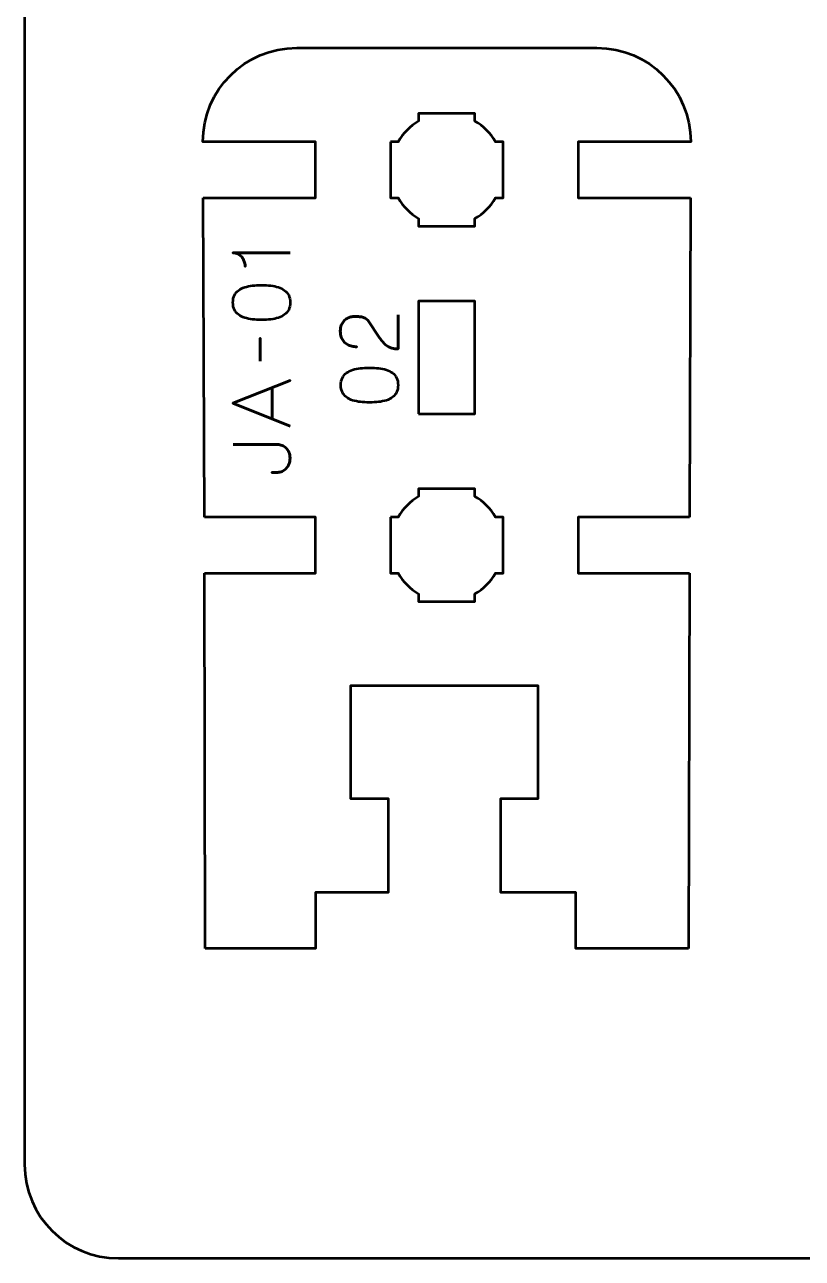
# Model space of a CAD drawing. Header units: centimetres. Extents: x -21 to 0, y -29.7 to 0.
# Drawn here: x -21 to -16.86, y -29.7 to -23.13 of the extents above; entities that cross this region are included whole.
import ezdxf

# ---------------------------------------------------------------- set-up
doc = ezdxf.new("R2010")
doc.units = ezdxf.units.CM
doc.header["$MEASUREMENT"] = 0
doc.layers.add('Layer 1', color=7, linetype='Continuous')

msp = doc.modelspace()

# ---------------------------------------------------------------- linework, layer by layer
at = {"layer": 'Layer 1', "color": 1, "lineweight": 53}
msp.add_open_spline([(-21.00003, -29.19995), (-21.00003, -29.19995), (-21.00003, -3.49992), (-21.00003, -3.49992), (-21.00003, -3.49992), (-21.00003, -3.41709), (-20.93286, -3.34992), (-20.85003, -3.34992), (-20.85003, -3.34992), (-20.7672, -3.34992), (-20.70003, -3.28275), (-20.70003, -3.19992), (-20.70003, -3.19992), (-20.70003, -3.11709), (-20.7672, -3.04992), (-20.85003, -3.04992), (-20.85003, -3.04992), (-20.93286, -3.04992), (-21.00003, -2.98275), (-21.00003, -2.89992), (-21.00003, -2.89992), (-21.00003, -2.81709), (-20.93286, -2.74992), (-20.85003, -2.74992), (-20.85003, -2.74992), (-20.7672, -2.74992), (-20.70003, -2.68275), (-20.70003, -2.59992), (-20.70003, -2.59992), (-20.70003, -2.51709), (-20.7672, -2.44992), (-20.85003, -2.44992), (-20.85003, -2.44992), (-20.93286, -2.44992), (-21.00003, -2.38275), (-21.00003, -2.29992), (-21.00003, -2.29992), (-21.00003, -2.21709), (-20.93286, -2.14992), (-20.85003, -2.14992), (-20.85003, -2.14992), (-20.7672, -2.14992), (-20.70003, -2.08275), (-20.70003, -1.99992), (-20.70003, -1.99992), (-20.70003, -1.91709), (-20.7672, -1.84992), (-20.85003, -1.84992), (-20.85003, -1.84992), (-20.93286, -1.84992), (-21.00003, -1.78275), (-21.00003, -1.69992), (-21.00003, -1.69992), (-21.00003, -1.61709), (-20.93286, -1.54992), (-20.85003, -1.54992), (-20.85003, -1.54992), (-20.7672, -1.54992), (-20.70003, -1.48275), (-20.70003, -1.39992), (-20.70003, -1.39992), (-20.70003, -1.31709), (-20.7672, -1.24992), (-20.85003, -1.24992), (-20.85003, -1.24992), (-20.93286, -1.24992), (-21.00003, -1.18275), (-21.00003, -1.09992), (-21.00003, -1.09992), (-21.00003, -1.09992), (-21.00003, -0.49992), (-21.00003, -0.49992), (-21.00003, -0.49992), (-21.00003, -0.22295), (-20.77694, 0.00004), (-20.49994, 0.00004), (-20.49994, 0.00004), (-20.49994, 0.00004), (-0.50008, 0.00004), (-0.50008, 0.00004), (-0.50008, 0.00004), (-0.22294, 0.00004), (0.00002, -0.22295), (0.00002, -0.49992), (0.00002, -0.49992), (0.00002, -0.49992), (0.00002, -29.19995), (0.00002, -29.19995), (0.00002, -29.19995), (0.00002, -29.47695), (-0.22294, -29.70004), (-0.50008, -29.70004), (-0.50008, -29.70004), (-0.50008, -29.70004), (-20.49994, -29.70004), (-20.49994, -29.70004), (-20.49994, -29.70004), (-20.77694, -29.70004), (-21.00003, -29.47695), (-21.00003, -29.19995)], degree=3, knots=[0, 0, 0, 0, 0.04, 0.04, 0.04, 0.04, 0.08, 0.08, 0.08, 0.08, 0.12, 0.12, 0.12, 0.12, 0.16, 0.16, 0.16, 0.16, 0.2, 0.2, 0.2, 0.2, 0.24, 0.24, 0.24, 0.24, 0.28, 0.28, 0.28, 0.28, 0.32, 0.32, 0.32, 0.32, 0.36, 0.36, 0.36, 0.36, 0.4, 0.4, 0.4, 0.4, 0.44, 0.44, 0.44, 0.44, 0.48, 0.48, 0.48, 0.48, 0.52, 0.52, 0.52, 0.52, 0.56, 0.56, 0.56, 0.56, 0.6, 0.6, 0.6, 0.6, 0.64, 0.64, 0.64, 0.64, 0.68, 0.68, 0.68, 0.68, 0.72, 0.72, 0.72, 0.72, 0.76, 0.76, 0.76, 0.76, 0.8, 0.8, 0.8, 0.8, 0.84, 0.84, 0.84, 0.84, 0.88, 0.88, 0.88, 0.88, 0.92, 0.92, 0.92, 0.92, 0.96, 0.96, 0.96, 0.96, 1, 1, 1, 1], dxfattribs=at)
at = {"layer": 'Layer 1', "lineweight": 53}
for points, knots in [([(-20.04883, -24.05), (-20.04883, -24.05), (-19.45, -24.05), (-19.45, -24.05), (-19.45, -24.05), (-19.45, -24.05), (-19.45, -23.75), (-19.45, -23.75), (-19.45, -23.75), (-19.45, -23.75), (-20.05, -23.75), (-20.05, -23.75), (-20.05, -23.75), (-20.05, -23.47391), (-19.82609, -23.25), (-19.55, -23.25), (-19.55, -23.25), (-19.55, -23.25), (-17.95, -23.25), (-17.95, -23.25), (-17.95, -23.25), (-17.67391, -23.25), (-17.45, -23.47391), (-17.45, -23.75), (-17.45, -23.75), (-17.45, -23.75), (-18.05, -23.75), (-18.05, -23.75), (-18.05, -23.75), (-18.05, -23.75), (-18.05, -24.05), (-18.05, -24.05), (-18.05, -24.05), (-18.05, -24.05), (-17.45094, -24.05), (-17.45094, -24.05)], [0, 0, 0, 0, 0.1111111, 0.1111111, 0.1111111, 0.1111111, 0.2222222, 0.2222222, 0.2222222, 0.2222222, 0.3333333, 0.3333333, 0.3333333, 0.3333333, 0.4444444, 0.4444444, 0.4444444, 0.4444444, 0.5555556, 0.5555556, 0.5555556, 0.5555556, 0.6666667, 0.6666667, 0.6666667, 0.6666667, 0.7777778, 0.7777778, 0.7777778, 0.7777778, 0.8888889, 0.8888889, 0.8888889, 0.8888889, 1, 1, 1, 1]), ([(-19.05, -23.75), (-19.05, -23.75), (-19.00985, -23.75), (-19.00985, -23.75), (-19.00985, -23.75), (-18.9835, -23.70447), (-18.94553, -23.6665), (-18.9, -23.64015), (-18.9, -23.64015), (-18.9, -23.64015), (-18.9, -23.6), (-18.9, -23.6), (-18.9, -23.6), (-18.9, -23.6), (-18.75, -23.6), (-18.75, -23.6), (-18.75, -23.6), (-18.75, -23.6), (-18.6, -23.6), (-18.6, -23.6), (-18.6, -23.6), (-18.6, -23.6), (-18.6, -23.64015), (-18.6, -23.64015), (-18.6, -23.64015), (-18.55447, -23.6665), (-18.5165, -23.70447), (-18.49015, -23.75), (-18.49015, -23.75), (-18.49015, -23.75), (-18.45, -23.75), (-18.45, -23.75), (-18.45, -23.75), (-18.45, -23.75), (-18.45, -23.9), (-18.45, -23.9), (-18.45, -23.9), (-18.45, -23.9), (-18.45, -24.05), (-18.45, -24.05), (-18.45, -24.05), (-18.45, -24.05), (-18.49015, -24.05), (-18.49015, -24.05), (-18.49015, -24.05), (-18.5165, -24.09553), (-18.55447, -24.1335), (-18.6, -24.15985), (-18.6, -24.15985), (-18.6, -24.15985), (-18.6, -24.2), (-18.6, -24.2), (-18.6, -24.2), (-18.6, -24.2), (-18.75, -24.2), (-18.75, -24.2), (-18.75, -24.2), (-18.75, -24.2), (-18.9, -24.2), (-18.9, -24.2), (-18.9, -24.2), (-18.9, -24.2), (-18.9, -24.15985), (-18.9, -24.15985), (-18.9, -24.15985), (-18.94553, -24.1335), (-18.9835, -24.09553), (-19.00985, -24.05), (-19.00985, -24.05), (-19.00985, -24.05), (-19.05, -24.05), (-19.05, -24.05), (-19.05, -24.05), (-19.05, -24.05), (-19.05, -23.9), (-19.05, -23.9), (-19.05, -23.9), (-19.05, -23.9), (-19.05, -23.75), (-19.05, -23.75)], [0, 0, 0, 0, 0.05, 0.05, 0.05, 0.05, 0.1, 0.1, 0.1, 0.1, 0.15, 0.15, 0.15, 0.15, 0.2, 0.2, 0.2, 0.2, 0.25, 0.25, 0.25, 0.25, 0.3, 0.3, 0.3, 0.3, 0.35, 0.35, 0.35, 0.35, 0.4, 0.4, 0.4, 0.4, 0.45, 0.45, 0.45, 0.45, 0.5, 0.5, 0.5, 0.5, 0.55, 0.55, 0.55, 0.55, 0.6, 0.6, 0.6, 0.6, 0.65, 0.65, 0.65, 0.65, 0.7, 0.7, 0.7, 0.7, 0.75, 0.75, 0.75, 0.75, 0.8, 0.8, 0.8, 0.8, 0.85, 0.85, 0.85, 0.85, 0.9, 0.9, 0.9, 0.9, 0.95, 0.95, 0.95, 0.95, 1, 1, 1, 1]), ([(-18.9, -25.2), (-18.9, -25.2), (-18.9, -24.6), (-18.9, -24.6), (-18.9, -24.6), (-18.9, -24.6), (-18.6, -24.6), (-18.6, -24.6), (-18.6, -24.6), (-18.6, -24.6), (-18.6, -25.2), (-18.6, -25.2), (-18.6, -25.2), (-18.6, -25.2), (-18.9, -25.2), (-18.9, -25.2)], [0, 0, 0, 0, 0.25, 0.25, 0.25, 0.25, 0.5, 0.5, 0.5, 0.5, 0.75, 0.75, 0.75, 0.75, 1, 1, 1, 1]), ([(-19.05, -25.75), (-19.05, -25.75), (-19.00985, -25.75), (-19.00985, -25.75), (-19.00985, -25.75), (-18.9835, -25.70447), (-18.94553, -25.6665), (-18.9, -25.64015), (-18.9, -25.64015), (-18.9, -25.64015), (-18.9, -25.6), (-18.9, -25.6), (-18.9, -25.6), (-18.9, -25.6), (-18.75, -25.6), (-18.75, -25.6), (-18.75, -25.6), (-18.75, -25.6), (-18.6, -25.6), (-18.6, -25.6), (-18.6, -25.6), (-18.6, -25.6), (-18.6, -25.64015), (-18.6, -25.64015), (-18.6, -25.64015), (-18.55447, -25.6665), (-18.5165, -25.70447), (-18.49015, -25.75), (-18.49015, -25.75), (-18.49015, -25.75), (-18.45, -25.75), (-18.45, -25.75), (-18.45, -25.75), (-18.45, -25.75), (-18.45, -25.9), (-18.45, -25.9), (-18.45, -25.9), (-18.45, -25.9), (-18.45, -26.05), (-18.45, -26.05), (-18.45, -26.05), (-18.45, -26.05), (-18.49015, -26.05), (-18.49015, -26.05), (-18.49015, -26.05), (-18.5165, -26.09553), (-18.55447, -26.1335), (-18.6, -26.15985), (-18.6, -26.15985), (-18.6, -26.15985), (-18.6, -26.2), (-18.6, -26.2), (-18.6, -26.2), (-18.6, -26.2), (-18.75, -26.2), (-18.75, -26.2), (-18.75, -26.2), (-18.75, -26.2), (-18.9, -26.2), (-18.9, -26.2), (-18.9, -26.2), (-18.9, -26.2), (-18.9, -26.15985), (-18.9, -26.15985), (-18.9, -26.15985), (-18.94553, -26.1335), (-18.9835, -26.09553), (-19.00985, -26.05), (-19.00985, -26.05), (-19.00985, -26.05), (-19.05, -26.05), (-19.05, -26.05), (-19.05, -26.05), (-19.05, -26.05), (-19.05, -25.9), (-19.05, -25.9), (-19.05, -25.9), (-19.05, -25.9), (-19.05, -25.75), (-19.05, -25.75)], [0, 0, 0, 0, 0.05, 0.05, 0.05, 0.05, 0.1, 0.1, 0.1, 0.1, 0.15, 0.15, 0.15, 0.15, 0.2, 0.2, 0.2, 0.2, 0.25, 0.25, 0.25, 0.25, 0.3, 0.3, 0.3, 0.3, 0.35, 0.35, 0.35, 0.35, 0.4, 0.4, 0.4, 0.4, 0.45, 0.45, 0.45, 0.45, 0.5, 0.5, 0.5, 0.5, 0.55, 0.55, 0.55, 0.55, 0.6, 0.6, 0.6, 0.6, 0.65, 0.65, 0.65, 0.65, 0.7, 0.7, 0.7, 0.7, 0.75, 0.75, 0.75, 0.75, 0.8, 0.8, 0.8, 0.8, 0.85, 0.85, 0.85, 0.85, 0.9, 0.9, 0.9, 0.9, 0.95, 0.95, 0.95, 0.95, 1, 1, 1, 1]), ([(-20.04101, -26.05), (-20.04101, -26.05), (-19.45, -26.05), (-19.45, -26.05), (-19.45, -26.05), (-19.45, -26.05), (-19.45, -25.75), (-19.45, -25.75), (-19.45, -25.75), (-19.45, -25.75), (-20.04219, -25.75), (-20.04219, -25.75)], [0, 0, 0, 0, 0.3333333, 0.3333333, 0.3333333, 0.3333333, 0.6666667, 0.6666667, 0.6666667, 0.6666667, 1, 1, 1, 1]), ([(-17.45625, -25.75), (-17.45625, -25.75), (-18.05, -25.75), (-18.05, -25.75), (-18.05, -25.75), (-18.05, -25.75), (-18.05, -26.05), (-18.05, -26.05), (-18.05, -26.05), (-18.05, -26.05), (-17.45719, -26.05), (-17.45719, -26.05)], [0, 0, 0, 0, 0.3333333, 0.3333333, 0.3333333, 0.3333333, 0.6666667, 0.6666667, 0.6666667, 0.6666667, 1, 1, 1, 1]), ([(-17.4625, -28.05), (-17.4625, -28.05), (-18.0625, -28.05), (-18.0625, -28.05), (-18.0625, -28.05), (-18.0625, -28.05), (-18.0625, -27.75), (-18.0625, -27.75), (-18.0625, -27.75), (-18.0625, -27.75), (-18.4625, -27.75), (-18.4625, -27.75), (-18.4625, -27.75), (-18.4625, -27.75), (-18.4625, -27.25), (-18.4625, -27.25), (-18.4625, -27.25), (-18.4625, -27.25), (-18.2625, -27.24999), (-18.2625, -27.24999), (-18.2625, -27.24999), (-18.2625, -27.24999), (-18.2625, -26.65), (-18.2625, -26.65), (-18.2625, -26.65), (-18.64583, -26.65), (-18.87917, -26.65), (-19.2625, -26.65), (-19.2625, -26.65), (-19.2625, -26.65), (-19.2625, -27.24999), (-19.2625, -27.24999), (-19.2625, -27.24999), (-19.2625, -27.24999), (-19.0625, -27.25), (-19.0625, -27.25), (-19.0625, -27.25), (-19.0625, -27.25), (-19.0625, -27.75001), (-19.0625, -27.75001), (-19.0625, -27.75001), (-19.0625, -27.75001), (-19.45, -27.75), (-19.45, -27.75), (-19.45, -27.75), (-19.45, -27.75), (-19.45, -28.05), (-19.45, -28.05), (-19.45, -28.05), (-19.45, -28.05), (-20.0375, -28.05), (-20.0375, -28.05)], [0, 0, 0, 0, 0.0769231, 0.0769231, 0.0769231, 0.0769231, 0.1538462, 0.1538462, 0.1538462, 0.1538462, 0.2307692, 0.2307692, 0.2307692, 0.2307692, 0.3076923, 0.3076923, 0.3076923, 0.3076923, 0.3846154, 0.3846154, 0.3846154, 0.3846154, 0.4615385, 0.4615385, 0.4615385, 0.4615385, 0.5384615, 0.5384615, 0.5384615, 0.5384615, 0.6153846, 0.6153846, 0.6153846, 0.6153846, 0.6923077, 0.6923077, 0.6923077, 0.6923077, 0.7692308, 0.7692308, 0.7692308, 0.7692308, 0.8461538, 0.8461538, 0.8461538, 0.8461538, 0.9230769, 0.9230769, 0.9230769, 0.9230769, 1, 1, 1, 1])]:
    msp.add_open_spline(points, degree=3, knots=knots, dxfattribs=at)
at = {"layer": 'Layer 1', "color": 3, "lineweight": 53}
for points in [[(-20.04219, -25.75), (-20.04219, -25.75), (-20.04883, -24.05), (-20.04883, -24.05)], [(-17.45094, -24.05), (-17.45094, -24.05), (-17.45625, -25.75), (-17.45625, -25.75)], [(-20.0375, -28.05), (-20.0375, -28.05), (-20.04101, -26.05), (-20.04101, -26.05)], [(-17.45719, -26.05), (-17.45719, -26.05), (-17.4625, -28.05), (-17.4625, -28.05)]]:
    msp.add_open_spline(points, degree=3, dxfattribs=at)
at = {"layer": 'Layer 1', "color": 5, "lineweight": 53}
for points, knots in [([(-19.58505, -24.34231), (-19.58505, -24.34231), (-19.89027, -24.34231), (-19.89027, -24.34231), (-19.89027, -24.34231), (-19.8799, -24.34238), (-19.87101, -24.34422), (-19.8636, -24.34775), (-19.8636, -24.34775), (-19.85612, -24.3512), (-19.84998, -24.35579), (-19.84505, -24.36143), (-19.84505, -24.36143), (-19.84011, -24.36708), (-19.83616, -24.37315), (-19.83319, -24.37964), (-19.83319, -24.37964), (-19.8303, -24.38613), (-19.82811, -24.39241), (-19.82677, -24.39848), (-19.82677, -24.39848), (-19.82536, -24.40461), (-19.82451, -24.40984), (-19.82423, -24.41428), (-19.82423, -24.41428), (-19.82451, -24.40984), (-19.82536, -24.40461), (-19.82677, -24.39848), (-19.82677, -24.39848), (-19.82811, -24.39241), (-19.8303, -24.38613), (-19.83319, -24.37964), (-19.83319, -24.37964), (-19.83616, -24.37315), (-19.84011, -24.36708), (-19.84505, -24.36143), (-19.84505, -24.36143), (-19.84998, -24.35579), (-19.85612, -24.3512), (-19.8636, -24.34775), (-19.8636, -24.34775), (-19.87101, -24.34422), (-19.8799, -24.34238), (-19.89027, -24.34231), (-19.89027, -24.34231), (-19.89027, -24.34231), (-19.58505, -24.34231), (-19.58505, -24.34231)], [0, 0, 0, 0, 0.0833333, 0.0833333, 0.0833333, 0.0833333, 0.1666667, 0.1666667, 0.1666667, 0.1666667, 0.25, 0.25, 0.25, 0.25, 0.3333333, 0.3333333, 0.3333333, 0.3333333, 0.4166667, 0.4166667, 0.4166667, 0.4166667, 0.5, 0.5, 0.5, 0.5, 0.5833333, 0.5833333, 0.5833333, 0.5833333, 0.6666667, 0.6666667, 0.6666667, 0.6666667, 0.75, 0.75, 0.75, 0.75, 0.8333333, 0.8333333, 0.8333333, 0.8333333, 0.9166667, 0.9166667, 0.9166667, 0.9166667, 1, 1, 1, 1]), ([(-19.58505, -24.60689), (-19.58512, -24.59208), (-19.58773, -24.57931), (-19.59281, -24.56865), (-19.59281, -24.56865), (-19.59789, -24.55807), (-19.60516, -24.54925), (-19.6144, -24.5422), (-19.6144, -24.5422), (-19.62371, -24.53521), (-19.63472, -24.52971), (-19.64742, -24.52562), (-19.64742, -24.52562), (-19.66012, -24.52159), (-19.67402, -24.5187), (-19.68926, -24.51708), (-19.68926, -24.51708), (-19.7045, -24.51538), (-19.72052, -24.51454), (-19.73745, -24.51461), (-19.73745, -24.51461), (-19.75431, -24.51454), (-19.77033, -24.51538), (-19.7855, -24.51708), (-19.7855, -24.51708), (-19.80067, -24.5187), (-19.81464, -24.52159), (-19.82734, -24.52562), (-19.82734, -24.52562), (-19.83997, -24.52971), (-19.85097, -24.53521), (-19.86036, -24.5422), (-19.86036, -24.5422), (-19.86967, -24.54925), (-19.87694, -24.55807), (-19.88202, -24.56865), (-19.88202, -24.56865), (-19.88717, -24.57931), (-19.88978, -24.59208), (-19.88985, -24.60689), (-19.88985, -24.60689), (-19.88978, -24.62171), (-19.88717, -24.63448), (-19.88202, -24.64514), (-19.88202, -24.64514), (-19.87694, -24.65572), (-19.86967, -24.66454), (-19.86036, -24.67159), (-19.86036, -24.67159), (-19.85097, -24.67858), (-19.83997, -24.68408), (-19.82734, -24.68817), (-19.82734, -24.68817), (-19.81464, -24.6922), (-19.80067, -24.69509), (-19.7855, -24.69671), (-19.7855, -24.69671), (-19.77033, -24.6984), (-19.75431, -24.69925), (-19.73745, -24.69918), (-19.73745, -24.69918), (-19.72052, -24.69925), (-19.7045, -24.6984), (-19.68926, -24.69671), (-19.68926, -24.69671), (-19.67402, -24.69509), (-19.66012, -24.6922), (-19.64742, -24.68817), (-19.64742, -24.68817), (-19.63472, -24.68408), (-19.62371, -24.67858), (-19.6144, -24.67159), (-19.6144, -24.67159), (-19.60516, -24.66454), (-19.59789, -24.65572), (-19.59281, -24.64514), (-19.59281, -24.64514), (-19.58773, -24.63448), (-19.58512, -24.62171), (-19.58505, -24.60689)], [0, 0, 0, 0, 0.05, 0.05, 0.05, 0.05, 0.1, 0.1, 0.1, 0.1, 0.15, 0.15, 0.15, 0.15, 0.2, 0.2, 0.2, 0.2, 0.25, 0.25, 0.25, 0.25, 0.3, 0.3, 0.3, 0.3, 0.35, 0.35, 0.35, 0.35, 0.4, 0.4, 0.4, 0.4, 0.45, 0.45, 0.45, 0.45, 0.5, 0.5, 0.5, 0.5, 0.55, 0.55, 0.55, 0.55, 0.6, 0.6, 0.6, 0.6, 0.65, 0.65, 0.65, 0.65, 0.7, 0.7, 0.7, 0.7, 0.75, 0.75, 0.75, 0.75, 0.8, 0.8, 0.8, 0.8, 0.85, 0.85, 0.85, 0.85, 0.9, 0.9, 0.9, 0.9, 0.95, 0.95, 0.95, 0.95, 1, 1, 1, 1]), ([(-19.58505, -24.60689), (-19.58512, -24.59208), (-19.58773, -24.57931), (-19.59281, -24.56865), (-19.59281, -24.56865), (-19.59789, -24.55807), (-19.60516, -24.54925), (-19.6144, -24.5422), (-19.6144, -24.5422), (-19.62371, -24.53521), (-19.63472, -24.52971), (-19.64742, -24.52562), (-19.64742, -24.52562), (-19.66012, -24.52159), (-19.67402, -24.5187), (-19.68926, -24.51708), (-19.68926, -24.51708), (-19.7045, -24.51538), (-19.72052, -24.51454), (-19.73745, -24.51461), (-19.73745, -24.51461), (-19.75431, -24.51454), (-19.77033, -24.51538), (-19.7855, -24.51708), (-19.7855, -24.51708), (-19.80067, -24.5187), (-19.81464, -24.52159), (-19.82734, -24.52562), (-19.82734, -24.52562), (-19.83997, -24.52971), (-19.85097, -24.53521), (-19.86036, -24.5422), (-19.86036, -24.5422), (-19.86967, -24.54925), (-19.87694, -24.55807), (-19.88202, -24.56865), (-19.88202, -24.56865), (-19.88717, -24.57931), (-19.88978, -24.59208), (-19.88985, -24.60689), (-19.88985, -24.60689), (-19.88978, -24.62171), (-19.88717, -24.63448), (-19.88202, -24.64514), (-19.88202, -24.64514), (-19.87694, -24.65572), (-19.86967, -24.66454), (-19.86036, -24.67159), (-19.86036, -24.67159), (-19.85097, -24.67858), (-19.83997, -24.68408), (-19.82734, -24.68817), (-19.82734, -24.68817), (-19.81464, -24.6922), (-19.80067, -24.69509), (-19.7855, -24.69671), (-19.7855, -24.69671), (-19.77033, -24.6984), (-19.75431, -24.69925), (-19.73745, -24.69918), (-19.73745, -24.69918), (-19.72052, -24.69925), (-19.7045, -24.6984), (-19.68926, -24.69671), (-19.68926, -24.69671), (-19.67402, -24.69509), (-19.66012, -24.6922), (-19.64742, -24.68817), (-19.64742, -24.68817), (-19.63472, -24.68408), (-19.62371, -24.67858), (-19.6144, -24.67159), (-19.6144, -24.67159), (-19.60516, -24.66454), (-19.59789, -24.65572), (-19.59281, -24.64514), (-19.59281, -24.64514), (-19.58773, -24.63448), (-19.58512, -24.62171), (-19.58505, -24.60689)], [0, 0, 0, 0, 0.05, 0.05, 0.05, 0.05, 0.1, 0.1, 0.1, 0.1, 0.15, 0.15, 0.15, 0.15, 0.2, 0.2, 0.2, 0.2, 0.25, 0.25, 0.25, 0.25, 0.3, 0.3, 0.3, 0.3, 0.35, 0.35, 0.35, 0.35, 0.4, 0.4, 0.4, 0.4, 0.45, 0.45, 0.45, 0.45, 0.5, 0.5, 0.5, 0.5, 0.55, 0.55, 0.55, 0.55, 0.6, 0.6, 0.6, 0.6, 0.65, 0.65, 0.65, 0.65, 0.7, 0.7, 0.7, 0.7, 0.75, 0.75, 0.75, 0.75, 0.8, 0.8, 0.8, 0.8, 0.85, 0.85, 0.85, 0.85, 0.9, 0.9, 0.9, 0.9, 0.95, 0.95, 0.95, 0.95, 1, 1, 1, 1]), ([(-19.00974, -24.67272), (-19.00974, -24.67272), (-19.00974, -24.85433), (-19.00974, -24.85433), (-19.00974, -24.85433), (-19.02202, -24.85398), (-19.03288, -24.85243), (-19.0422, -24.84981), (-19.0422, -24.84981), (-19.05151, -24.84713), (-19.05969, -24.84354), (-19.06675, -24.83909), (-19.06675, -24.83909), (-19.0738, -24.83457), (-19.08008, -24.82942), (-19.08559, -24.82357), (-19.08559, -24.82357), (-19.09116, -24.81771), (-19.09624, -24.81143), (-19.10104, -24.80466), (-19.10104, -24.80466), (-19.10577, -24.79789), (-19.11049, -24.7909), (-19.11515, -24.78363), (-19.11515, -24.78363), (-19.11515, -24.78363), (-19.16341, -24.71124), (-19.16341, -24.71124), (-19.16341, -24.71124), (-19.16863, -24.70384), (-19.17427, -24.69805), (-19.18048, -24.69396), (-19.18048, -24.69396), (-19.18662, -24.6898), (-19.19311, -24.6869), (-19.19989, -24.68514), (-19.19989, -24.68514), (-19.20673, -24.68345), (-19.21364, -24.68239), (-19.22077, -24.68204), (-19.22077, -24.68204), (-19.2279, -24.68168), (-19.23502, -24.68154), (-19.24215, -24.68161), (-19.24215, -24.68161), (-19.248, -24.68161), (-19.25428, -24.68239), (-19.26106, -24.68394), (-19.26106, -24.68394), (-19.26776, -24.68556), (-19.27446, -24.6881), (-19.28109, -24.6917), (-19.28109, -24.6917), (-19.28773, -24.6953), (-19.29379, -24.7001), (-19.2993, -24.70609), (-19.2993, -24.70609), (-19.30473, -24.71209), (-19.3091, -24.7195), (-19.31242, -24.72832), (-19.31242, -24.72832), (-19.31574, -24.73714), (-19.31743, -24.74751), (-19.3175, -24.7595), (-19.3175, -24.7595), (-19.31743, -24.77157), (-19.31574, -24.78222), (-19.31249, -24.7914), (-19.31249, -24.7914), (-19.30925, -24.80057), (-19.30473, -24.8084), (-19.29902, -24.81489), (-19.29902, -24.81489), (-19.2933, -24.82138), (-19.28667, -24.8266), (-19.27926, -24.83069), (-19.27926, -24.83069), (-19.27185, -24.83479), (-19.26395, -24.83775), (-19.25562, -24.83965), (-19.25562, -24.83965), (-19.2473, -24.84156), (-19.23883, -24.84248), (-19.23029, -24.84248), (-19.23029, -24.84248), (-19.23883, -24.84248), (-19.2473, -24.84156), (-19.25562, -24.83965), (-19.25562, -24.83965), (-19.26395, -24.83775), (-19.27185, -24.83479), (-19.27926, -24.83069), (-19.27926, -24.83069), (-19.28667, -24.8266), (-19.2933, -24.82138), (-19.29902, -24.81489), (-19.29902, -24.81489), (-19.30473, -24.8084), (-19.30925, -24.80057), (-19.31249, -24.7914), (-19.31249, -24.7914), (-19.31574, -24.78222), (-19.31743, -24.77157), (-19.3175, -24.7595), (-19.3175, -24.7595), (-19.31743, -24.74751), (-19.31574, -24.73714), (-19.31242, -24.72832), (-19.31242, -24.72832), (-19.3091, -24.7195), (-19.30473, -24.71209), (-19.2993, -24.70609), (-19.2993, -24.70609), (-19.29379, -24.7001), (-19.28773, -24.6953), (-19.28109, -24.6917), (-19.28109, -24.6917), (-19.27446, -24.6881), (-19.26776, -24.68556), (-19.26106, -24.68394), (-19.26106, -24.68394), (-19.25428, -24.68239), (-19.248, -24.68161), (-19.24215, -24.68161), (-19.24215, -24.68161), (-19.23502, -24.68154), (-19.2279, -24.68168), (-19.22077, -24.68204), (-19.22077, -24.68204), (-19.21364, -24.68239), (-19.20673, -24.68345), (-19.19989, -24.68514), (-19.19989, -24.68514), (-19.19311, -24.6869), (-19.18662, -24.6898), (-19.18048, -24.69396), (-19.18048, -24.69396), (-19.17427, -24.69805), (-19.16863, -24.70384), (-19.16341, -24.71124), (-19.16341, -24.71124), (-19.16341, -24.71124), (-19.11515, -24.78363), (-19.11515, -24.78363), (-19.11515, -24.78363), (-19.11049, -24.7909), (-19.10577, -24.79789), (-19.10104, -24.80466), (-19.10104, -24.80466), (-19.09624, -24.81143), (-19.09116, -24.81771), (-19.08559, -24.82357), (-19.08559, -24.82357), (-19.08008, -24.82942), (-19.0738, -24.83457), (-19.06675, -24.83909), (-19.06675, -24.83909), (-19.05969, -24.84354), (-19.05151, -24.84713), (-19.0422, -24.84981), (-19.0422, -24.84981), (-19.03288, -24.85243), (-19.02202, -24.85398), (-19.00974, -24.85433), (-19.00974, -24.85433), (-19.00974, -24.85433), (-19.00974, -24.67272), (-19.00974, -24.67272)], [0, 0, 0, 0, 0.0238095, 0.0238095, 0.0238095, 0.0238095, 0.047619, 0.047619, 0.047619, 0.047619, 0.0714286, 0.0714286, 0.0714286, 0.0714286, 0.0952381, 0.0952381, 0.0952381, 0.0952381, 0.1190476, 0.1190476, 0.1190476, 0.1190476, 0.1428571, 0.1428571, 0.1428571, 0.1428571, 0.1666667, 0.1666667, 0.1666667, 0.1666667, 0.1904762, 0.1904762, 0.1904762, 0.1904762, 0.2142857, 0.2142857, 0.2142857, 0.2142857, 0.2380952, 0.2380952, 0.2380952, 0.2380952, 0.2619048, 0.2619048, 0.2619048, 0.2619048, 0.2857143, 0.2857143, 0.2857143, 0.2857143, 0.3095238, 0.3095238, 0.3095238, 0.3095238, 0.3333333, 0.3333333, 0.3333333, 0.3333333, 0.3571429, 0.3571429, 0.3571429, 0.3571429, 0.3809524, 0.3809524, 0.3809524, 0.3809524, 0.4047619, 0.4047619, 0.4047619, 0.4047619, 0.4285714, 0.4285714, 0.4285714, 0.4285714, 0.452381, 0.452381, 0.452381, 0.452381, 0.4761905, 0.4761905, 0.4761905, 0.4761905, 0.5, 0.5, 0.5, 0.5, 0.5238095, 0.5238095, 0.5238095, 0.5238095, 0.547619, 0.547619, 0.547619, 0.547619, 0.5714286, 0.5714286, 0.5714286, 0.5714286, 0.5952381, 0.5952381, 0.5952381, 0.5952381, 0.6190476, 0.6190476, 0.6190476, 0.6190476, 0.6428571, 0.6428571, 0.6428571, 0.6428571, 0.6666667, 0.6666667, 0.6666667, 0.6666667, 0.6904762, 0.6904762, 0.6904762, 0.6904762, 0.7142857, 0.7142857, 0.7142857, 0.7142857, 0.7380952, 0.7380952, 0.7380952, 0.7380952, 0.7619048, 0.7619048, 0.7619048, 0.7619048, 0.7857143, 0.7857143, 0.7857143, 0.7857143, 0.8095238, 0.8095238, 0.8095238, 0.8095238, 0.8333333, 0.8333333, 0.8333333, 0.8333333, 0.8571429, 0.8571429, 0.8571429, 0.8571429, 0.8809524, 0.8809524, 0.8809524, 0.8809524, 0.9047619, 0.9047619, 0.9047619, 0.9047619, 0.9285714, 0.9285714, 0.9285714, 0.9285714, 0.952381, 0.952381, 0.952381, 0.952381, 0.9761905, 0.9761905, 0.9761905, 0.9761905, 1, 1, 1, 1]), ([(-19.74465, -24.91931), (-19.74465, -24.91931), (-19.74465, -24.79612), (-19.74465, -24.79612), (-19.74465, -24.79612), (-19.74465, -24.79612), (-19.74465, -24.91931), (-19.74465, -24.91931)], [0, 0, 0, 0, 0.5, 0.5, 0.5, 0.5, 1, 1, 1, 1]), ([(-19.00974, -25.04694), (-19.00981, -25.03213), (-19.01242, -25.01936), (-19.0175, -25.0087), (-19.0175, -25.0087), (-19.02258, -24.99812), (-19.02985, -24.9893), (-19.03909, -24.98225), (-19.03909, -24.98225), (-19.0484, -24.97526), (-19.05941, -24.96976), (-19.07211, -24.96567), (-19.07211, -24.96567), (-19.08481, -24.96164), (-19.09871, -24.95875), (-19.11395, -24.95713), (-19.11395, -24.95713), (-19.12919, -24.95543), (-19.14521, -24.95459), (-19.16214, -24.95466), (-19.16214, -24.95466), (-19.179, -24.95459), (-19.19502, -24.95543), (-19.21019, -24.95713), (-19.21019, -24.95713), (-19.22536, -24.95875), (-19.23933, -24.96164), (-19.25203, -24.96567), (-19.25203, -24.96567), (-19.26466, -24.96976), (-19.27566, -24.97526), (-19.28505, -24.98225), (-19.28505, -24.98225), (-19.29436, -24.9893), (-19.30163, -24.99812), (-19.30671, -25.0087), (-19.30671, -25.0087), (-19.31186, -25.01936), (-19.31447, -25.03213), (-19.31454, -25.04694), (-19.31454, -25.04694), (-19.31447, -25.06176), (-19.31186, -25.07453), (-19.30671, -25.08519), (-19.30671, -25.08519), (-19.30163, -25.09577), (-19.29436, -25.10459), (-19.28505, -25.11164), (-19.28505, -25.11164), (-19.27566, -25.11863), (-19.26466, -25.12413), (-19.25203, -25.12822), (-19.25203, -25.12822), (-19.23933, -25.13225), (-19.22536, -25.13514), (-19.21019, -25.13676), (-19.21019, -25.13676), (-19.19502, -25.13845), (-19.179, -25.1393), (-19.16214, -25.13923), (-19.16214, -25.13923), (-19.14521, -25.1393), (-19.12919, -25.13845), (-19.11395, -25.13676), (-19.11395, -25.13676), (-19.09871, -25.13514), (-19.08481, -25.13225), (-19.07211, -25.12822), (-19.07211, -25.12822), (-19.05941, -25.12413), (-19.0484, -25.11863), (-19.03909, -25.11164), (-19.03909, -25.11164), (-19.02985, -25.10459), (-19.02258, -25.09577), (-19.0175, -25.08519), (-19.0175, -25.08519), (-19.01242, -25.07453), (-19.00981, -25.06176), (-19.00974, -25.04694)], [0, 0, 0, 0, 0.05, 0.05, 0.05, 0.05, 0.1, 0.1, 0.1, 0.1, 0.15, 0.15, 0.15, 0.15, 0.2, 0.2, 0.2, 0.2, 0.25, 0.25, 0.25, 0.25, 0.3, 0.3, 0.3, 0.3, 0.35, 0.35, 0.35, 0.35, 0.4, 0.4, 0.4, 0.4, 0.45, 0.45, 0.45, 0.45, 0.5, 0.5, 0.5, 0.5, 0.55, 0.55, 0.55, 0.55, 0.6, 0.6, 0.6, 0.6, 0.65, 0.65, 0.65, 0.65, 0.7, 0.7, 0.7, 0.7, 0.75, 0.75, 0.75, 0.75, 0.8, 0.8, 0.8, 0.8, 0.85, 0.85, 0.85, 0.85, 0.9, 0.9, 0.9, 0.9, 0.95, 0.95, 0.95, 0.95, 1, 1, 1, 1]), ([(-19.00974, -25.04694), (-19.00981, -25.03213), (-19.01242, -25.01936), (-19.0175, -25.0087), (-19.0175, -25.0087), (-19.02258, -24.99812), (-19.02985, -24.9893), (-19.03909, -24.98225), (-19.03909, -24.98225), (-19.0484, -24.97526), (-19.05941, -24.96976), (-19.07211, -24.96567), (-19.07211, -24.96567), (-19.08481, -24.96164), (-19.09871, -24.95875), (-19.11395, -24.95713), (-19.11395, -24.95713), (-19.12919, -24.95543), (-19.14521, -24.95459), (-19.16214, -24.95466), (-19.16214, -24.95466), (-19.179, -24.95459), (-19.19502, -24.95543), (-19.21019, -24.95713), (-19.21019, -24.95713), (-19.22536, -24.95875), (-19.23933, -24.96164), (-19.25203, -24.96567), (-19.25203, -24.96567), (-19.26466, -24.96976), (-19.27566, -24.97526), (-19.28505, -24.98225), (-19.28505, -24.98225), (-19.29436, -24.9893), (-19.30163, -24.99812), (-19.30671, -25.0087), (-19.30671, -25.0087), (-19.31186, -25.01936), (-19.31447, -25.03213), (-19.31454, -25.04694), (-19.31454, -25.04694), (-19.31447, -25.06176), (-19.31186, -25.07453), (-19.30671, -25.08519), (-19.30671, -25.08519), (-19.30163, -25.09577), (-19.29436, -25.10459), (-19.28505, -25.11164), (-19.28505, -25.11164), (-19.27566, -25.11863), (-19.26466, -25.12413), (-19.25203, -25.12822), (-19.25203, -25.12822), (-19.23933, -25.13225), (-19.22536, -25.13514), (-19.21019, -25.13676), (-19.21019, -25.13676), (-19.19502, -25.13845), (-19.179, -25.1393), (-19.16214, -25.13923), (-19.16214, -25.13923), (-19.14521, -25.1393), (-19.12919, -25.13845), (-19.11395, -25.13676), (-19.11395, -25.13676), (-19.09871, -25.13514), (-19.08481, -25.13225), (-19.07211, -25.12822), (-19.07211, -25.12822), (-19.05941, -25.12413), (-19.0484, -25.11863), (-19.03909, -25.11164), (-19.03909, -25.11164), (-19.02985, -25.10459), (-19.02258, -25.09577), (-19.0175, -25.08519), (-19.0175, -25.08519), (-19.01242, -25.07453), (-19.00981, -25.06176), (-19.00974, -25.04694)], [0, 0, 0, 0, 0.05, 0.05, 0.05, 0.05, 0.1, 0.1, 0.1, 0.1, 0.15, 0.15, 0.15, 0.15, 0.2, 0.2, 0.2, 0.2, 0.25, 0.25, 0.25, 0.25, 0.3, 0.3, 0.3, 0.3, 0.35, 0.35, 0.35, 0.35, 0.4, 0.4, 0.4, 0.4, 0.45, 0.45, 0.45, 0.45, 0.5, 0.5, 0.5, 0.5, 0.55, 0.55, 0.55, 0.55, 0.6, 0.6, 0.6, 0.6, 0.65, 0.65, 0.65, 0.65, 0.7, 0.7, 0.7, 0.7, 0.75, 0.75, 0.75, 0.75, 0.8, 0.8, 0.8, 0.8, 0.85, 0.85, 0.85, 0.85, 0.9, 0.9, 0.9, 0.9, 0.95, 0.95, 0.95, 0.95, 1, 1, 1, 1]), ([(-19.58505, -25.26517), (-19.58505, -25.26517), (-19.89027, -25.1441), (-19.89027, -25.1441), (-19.89027, -25.1441), (-19.89027, -25.1441), (-19.58505, -25.0226), (-19.58505, -25.0226), (-19.58505, -25.0226), (-19.58505, -25.0226), (-19.89027, -25.1441), (-19.89027, -25.1441), (-19.89027, -25.1441), (-19.89027, -25.1441), (-19.58505, -25.26517), (-19.58505, -25.26517)], [0, 0, 0, 0, 0.25, 0.25, 0.25, 0.25, 0.5, 0.5, 0.5, 0.5, 0.75, 0.75, 0.75, 0.75, 1, 1, 1, 1]), ([(-19.68115, -25.22707), (-19.68115, -25.22707), (-19.68115, -25.06113), (-19.68115, -25.06113), (-19.68115, -25.06113), (-19.68115, -25.06113), (-19.68115, -25.22707), (-19.68115, -25.22707)], [0, 0, 0, 0, 0.5, 0.5, 0.5, 0.5, 1, 1, 1, 1]), ([(-19.88858, -25.36338), (-19.88858, -25.36338), (-19.65151, -25.3638), (-19.65151, -25.3638), (-19.65151, -25.3638), (-19.64375, -25.3638), (-19.63606, -25.36543), (-19.6283, -25.36853), (-19.6283, -25.36853), (-19.62061, -25.37171), (-19.61348, -25.37636), (-19.60706, -25.3825), (-19.60706, -25.3825), (-19.60057, -25.38871), (-19.59542, -25.39626), (-19.59147, -25.40522), (-19.59147, -25.40522), (-19.58759, -25.41425), (-19.58554, -25.42455), (-19.58547, -25.43619), (-19.58547, -25.43619), (-19.58547, -25.44784), (-19.58738, -25.45835), (-19.59112, -25.46766), (-19.59112, -25.46766), (-19.59493, -25.47698), (-19.60001, -25.48495), (-19.60643, -25.49151), (-19.60643, -25.49151), (-19.61285, -25.49814), (-19.6199, -25.50315), (-19.62774, -25.50668), (-19.62774, -25.50668), (-19.63557, -25.51021), (-19.64347, -25.51197), (-19.65151, -25.51197), (-19.65151, -25.51197), (-19.65151, -25.51197), (-19.68284, -25.51197), (-19.68284, -25.51197), (-19.68284, -25.51197), (-19.68284, -25.51197), (-19.65151, -25.51197), (-19.65151, -25.51197), (-19.65151, -25.51197), (-19.64347, -25.51197), (-19.63557, -25.51021), (-19.62774, -25.50668), (-19.62774, -25.50668), (-19.6199, -25.50315), (-19.61285, -25.49814), (-19.60643, -25.49151), (-19.60643, -25.49151), (-19.60001, -25.48495), (-19.59493, -25.47698), (-19.59112, -25.46766), (-19.59112, -25.46766), (-19.58738, -25.45835), (-19.58547, -25.44784), (-19.58547, -25.43619), (-19.58547, -25.43619), (-19.58554, -25.42455), (-19.58759, -25.41425), (-19.59147, -25.40522), (-19.59147, -25.40522), (-19.59542, -25.39626), (-19.60057, -25.38871), (-19.60706, -25.3825), (-19.60706, -25.3825), (-19.61348, -25.37636), (-19.62061, -25.37171), (-19.6283, -25.36853), (-19.6283, -25.36853), (-19.63606, -25.36543), (-19.64375, -25.3638), (-19.65151, -25.3638), (-19.65151, -25.3638), (-19.65151, -25.3638), (-19.88858, -25.36338), (-19.88858, -25.36338)], [0, 0, 0, 0, 0.05, 0.05, 0.05, 0.05, 0.1, 0.1, 0.1, 0.1, 0.15, 0.15, 0.15, 0.15, 0.2, 0.2, 0.2, 0.2, 0.25, 0.25, 0.25, 0.25, 0.3, 0.3, 0.3, 0.3, 0.35, 0.35, 0.35, 0.35, 0.4, 0.4, 0.4, 0.4, 0.45, 0.45, 0.45, 0.45, 0.5, 0.5, 0.5, 0.5, 0.55, 0.55, 0.55, 0.55, 0.6, 0.6, 0.6, 0.6, 0.65, 0.65, 0.65, 0.65, 0.7, 0.7, 0.7, 0.7, 0.75, 0.75, 0.75, 0.75, 0.8, 0.8, 0.8, 0.8, 0.85, 0.85, 0.85, 0.85, 0.9, 0.9, 0.9, 0.9, 0.95, 0.95, 0.95, 0.95, 1, 1, 1, 1])]:
    msp.add_open_spline(points, degree=3, knots=knots, dxfattribs=at)

doc.saveas('drawing.dxf')
